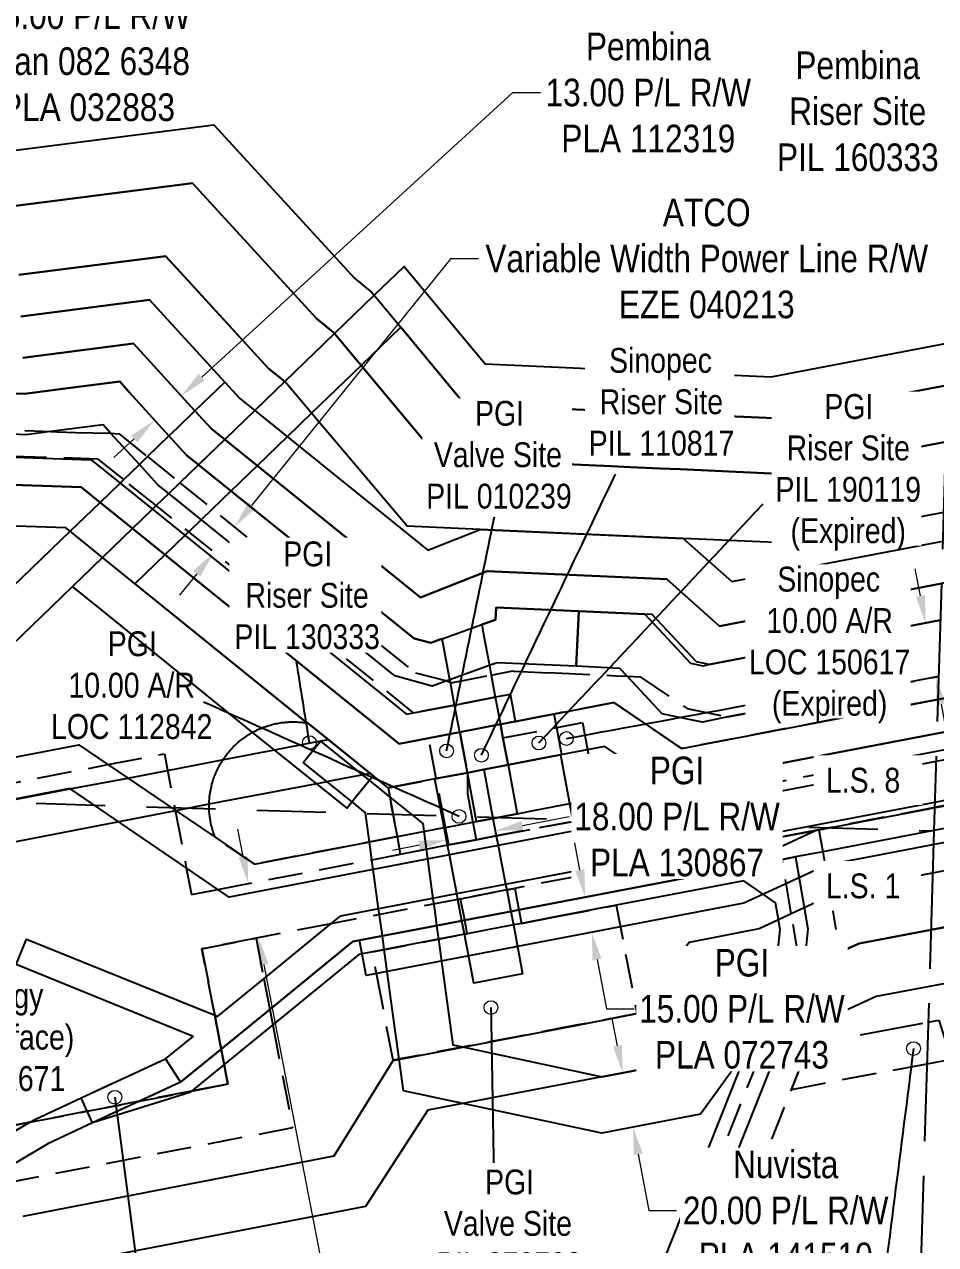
# Model space of a CAD drawing. Extents: x 363136 to 365518, y 6084975 to 6087152.
# Drawn here: x 363761.7 to 364091.8, y 6085333.8 to 6085775.9 of the extents above; entities that cross this region are included whole.
import ezdxf

# ---------------------------------------------------------------- set-up
doc = ezdxf.new("R2010")
doc.units = 0
doc.header["$LTSCALE"] = 5
for name, pattern in [('foc-ACCESSROAD', [3.75, 2.5, -1.25]), ('foc-FLOWLINE', [3.75, 2.5, -1.25]), ('foc-LSD', [8, 5, -3]), ('foc-UNSURVEYED', [12.5, 10, -2.5])]:
    doc.linetypes.add(name, pattern=pattern)
for name, color, linetype in [('C-AR', 13, 'foc-ACCESSROAD'), ('C-RW', 13, 'Continuous'), ('C-WS', 13, 'foc-ACCESSROAD'), ('F-AR', 190, 'foc-ACCESSROAD'), ('F-EZE', 190, 'foc-FLOWLINE'), ('F-RW', 190, 'Continuous'), ('F-WS', 190, 'foc-ACCESSROAD'), ('L-SECTION-LSD', 7, 'foc-LSD'), ('L-USEC', 7, 'foc-UNSURVEYED')]:
    doc.layers.add(name, color=color, linetype=linetype)
for name, color, linetype, lineweight in [('C-AR-T', 13, 'Continuous', 9), ('C-RW-T', 13, 'Continuous', 9), ('C-WS-T', 13, 'Continuous', 9), ('F-AR-T', 190, 'Continuous', 9), ('F-EZE-T', 190, 'Continuous', 9), ('F-RW-T', 190, 'Continuous', 9), ('F-WS-T', 190, 'Continuous', 9)]:
    doc.layers.add(name, color=color, linetype=linetype, lineweight=lineweight)
doc.styles.add('100L', font='ARIALN.TTF', dxfattribs={"height": 11})
doc.styles.add('80', font='ARIALN.TTF', dxfattribs={"height": 10})
doc.styles.add('80CG', font='ARIALN.TTF', dxfattribs={"height": 10})
doc.dimstyles.new('Compass 5 000', dxfattribs={"dimscale": 5, "dimtxt": 9, "dimasz": 2, "dimexe": 0.2, "dimexo": 0.0625, "dimgap": 0.5, "dimtad": 0, "dimtih": 1, "dimtoh": 1, "dimzin": 0, "dimdsep": 46, "dimtxsty": '80CG', "dimcen": 0.1, "dimse1": 1, "dimse2": 1, "dimclrd": 256, "dimclrt": 256, "dimaunit": 1, "dimadec": 4, "dimazin": 0, "dimtfac": 0.06, "dimtofl": 0, "dimtmove": 0, "dimatfit": 1, "dimfxl": 0.2, "dimtolj": 1, "dimtzin": 0, "dimlwd": -1, "dimarcsym": 0})

# ---------------------------------------------------------------- blocks, each defined once
blk = doc.blocks.new('*D418')
at = {"layer": 'F-RW-T', "transparency": 16777216}
for p, q in [((363942.13, 6085485.62), (363959.04, 6085488.85)), ((363904.81, 6085478.5), (363894.99, 6085476.62))]:
    blk.add_line(p, q, dxfattribs=at)
for points in [[(363941.82, 6085487.26), (363942.44, 6085483.99), (363932.31, 6085483.75)], [(363904.5, 6085480.13), (363905.12, 6085476.86), (363914.63, 6085480.37)]]:
    blk.add_solid(points, dxfattribs=at)
at = {"layer": 'F-RW-T', "transparency": 16777216, "insert": (363998.13, 6085488.85), "char_height": 10, "attachment_point": 5, "style": '80CG', "bg_fill": 3, "box_fill_scale": 1.1, "bg_fill_color": 256, "bg_fill_true_color": 13158600, "bg_fill_transparency": 0}
blk.add_mtext('\\A1;PGI\\P18.00 P/L R/W\\PPLA 130867', dxfattribs=at)
blk = doc.blocks.new('*D419')
at = {"layer": 'F-RW-T', "transparency": 16777216}
for p, q in [((363962.94, 6085469.51), (363961.06, 6085479.34)), ((363969.13, 6085437.11), (363972.55, 6085419.2)), ((363972.55, 6085419.2), (363982.55, 6085419.2))]:
    blk.add_line(p, q, dxfattribs=at)
for points in [[(363964.57, 6085469.83), (363961.3, 6085469.2), (363964.81, 6085459.69)], [(363970.77, 6085437.42), (363967.49, 6085436.79), (363967.25, 6085446.93)]]:
    blk.add_solid(points, dxfattribs=at)
at = {"layer": 'F-RW-T', "transparency": 16777216, "insert": (364021.64, 6085419.2), "char_height": 10, "attachment_point": 5, "style": '80CG', "bg_fill": 3, "box_fill_scale": 1.1, "bg_fill_color": 256, "bg_fill_true_color": 13158600, "bg_fill_transparency": 0}
blk.add_mtext('\\A1;PGI\\P15.00 P/L R/W\\PPLA 072743', dxfattribs=at)
blk = doc.blocks.new('*D423')
at = {"layer": 'F-RW-T', "transparency": 16777216}
for p, q in [((363840.9, 6085474.44), (363839.01, 6085484.26)), ((363848.46, 6085435.17), (363877.32, 6085285.36)), ((363877.32, 6085285.36), (363887.32, 6085285.36))]:
    blk.add_line(p, q, dxfattribs=at)
for points in [[(363842.54, 6085474.76), (363839.26, 6085474.13), (363842.79, 6085464.62)], [(363850.1, 6085435.49), (363846.83, 6085434.86), (363846.57, 6085444.99)]]:
    blk.add_solid(points, dxfattribs=at)
at = {"layer": 'F-RW-T', "transparency": 16777216, "insert": (363920.81, 6085285.36), "char_height": 10, "attachment_point": 5, "style": '80CG'}
blk.add_mtext('\\A1;I3 Energy\\P20.00 A/R\\PMSL 871671', dxfattribs=at)
blk = doc.blocks.new('*D424')
at = {"layer": 'F-EZE-T', "transparency": 16777216}
for p, q in [((363844.08, 6085601.58), (363916.25, 6085691.02)), ((363916.25, 6085691.02), (363926.25, 6085691.02)), ((363824.12, 6085576.85), (363817.84, 6085569.07))]:
    blk.add_line(p, q, dxfattribs=at)
for points in [[(363842.78, 6085602.63), (363845.37, 6085600.54), (363837.8, 6085593.8)], [(363822.82, 6085577.9), (363825.42, 6085575.8), (363830.4, 6085584.63)]]:
    blk.add_solid(points, dxfattribs=at)
at = {"layer": 'F-EZE-T', "transparency": 16777216, "insert": (364008.89, 6085691.02), "char_height": 10, "attachment_point": 5, "style": '80CG', "bg_fill": 3, "box_fill_scale": 1.1, "bg_fill_color": 256, "bg_fill_true_color": 13158600, "bg_fill_transparency": 0}
blk.add_mtext('\\A1;ATCO\\PVariable Width Power Line R/W\\PEZE 040213', dxfattribs=at)
blk = doc.blocks.new('*D427')
at = {"layer": 'C-RW-T', "transparency": 16777216}
for p, q in [((363651.22, 6085793.29), (363742.99, 6085827.97)), ((363742.99, 6085827.97), (363752.99, 6085827.97)), ((363618.48, 6085780.92), (363609.12, 6085777.38))]:
    blk.add_line(p, q, dxfattribs=at)
for points in [[(363650.63, 6085794.85), (363651.8, 6085791.73), (363641.86, 6085789.76)], [(363617.89, 6085782.48), (363619.07, 6085779.36), (363627.83, 6085784.45)]]:
    blk.add_solid(points, dxfattribs=at)
at = {"layer": 'C-RW-T', "transparency": 16777216, "insert": (363792.08, 6085827.97), "char_height": 10, "attachment_point": 5, "style": '80CG'}
blk.add_mtext('\\A1;Sinopec\\P15.00 P/L R/W\\PPLA 121728', dxfattribs=at)
blk = doc.blocks.new('*D428')
at = {"layer": 'F-RW-T', "transparency": 16777216}
for p, q in [((364125.06, 6085827.09), (364134.59, 6085830.1)), ((364079.3, 6085812.61), (364069.3, 6085812.61)), ((364088.84, 6085815.63), (364079.3, 6085812.61))]:
    blk.add_line(p, q, dxfattribs=at)
for points in [[(364124.55, 6085828.68), (364125.56, 6085825.5), (364115.52, 6085824.07)], [(364088.33, 6085817.22), (364089.34, 6085814.04), (364098.37, 6085818.64)]]:
    blk.add_solid(points, dxfattribs=at)
at = {"layer": 'F-RW-T', "transparency": 16777216, "insert": (364030.22, 6085812.61), "char_height": 10, "attachment_point": 5, "style": '80CG'}
blk.add_mtext('\\A1;Pembina\\P18.00 P/L R/W\\PPLA 150911', dxfattribs=at)
blk = doc.blocks.new('*D432')
at = {"layer": 'C-RW-T', "transparency": 16777216}
for p, q in [((363730.54, 6085620.02), (363735.63, 6085770.8)), ((363735.63, 6085770.8), (363745.63, 6085770.8)), ((363729.36, 6085585.05), (363729.02, 6085575.05))]:
    blk.add_line(p, q, dxfattribs=at)
for points in [[(363728.88, 6085620.07), (363732.21, 6085619.96), (363730.2, 6085610.02)], [(363727.7, 6085585.1), (363731.03, 6085584.99), (363729.7, 6085595.04)]]:
    blk.add_solid(points, dxfattribs=at)
at = {"layer": 'C-RW-T', "transparency": 16777216, "insert": (363784.72, 6085770.8), "char_height": 10, "attachment_point": 5, "style": '80CG'}
blk.add_mtext('\\A1;Sinopec\\P15.00 P/L R/W\\PPlan 082 6348\\PPLA 032883', dxfattribs=at)
blk = doc.blocks.new('*D433')
at = {"layer": 'C-RW-T', "transparency": 16777216}
for p, q in [((363825.92, 6085648.05), (363938.64, 6085751.13)), ((363938.64, 6085751.13), (363948.64, 6085751.13)), ((363801.5, 6085625.72), (363794.12, 6085618.97))]:
    blk.add_line(p, q, dxfattribs=at)
for points in [[(363824.8, 6085649.28), (363827.04, 6085646.82), (363818.54, 6085641.3)], [(363800.38, 6085626.94), (363802.62, 6085624.49), (363808.88, 6085632.46)]]:
    blk.add_solid(points, dxfattribs=at)
at = {"layer": 'C-RW-T', "transparency": 16777216, "insert": (363987.72, 6085751.13), "char_height": 10, "attachment_point": 5, "style": '80CG'}
blk.add_mtext('\\A1;Pembina\\P13.00 P/L R/W\\PPLA 112319', dxfattribs=at)
blk = doc.blocks.new('*D434')
at = {"layer": 'F-RW-T', "transparency": 16777216}
for p, q in [((363976.54, 6085405.86), (363974.67, 6085415.69)), ((363984.06, 6085366.55), (363987.95, 6085346.15)), ((363987.95, 6085346.15), (363997.95, 6085346.15))]:
    blk.add_line(p, q, dxfattribs=at)
for points in [[(363978.18, 6085406.18), (363974.91, 6085405.55), (363978.42, 6085396.04)], [(363985.69, 6085366.86), (363982.42, 6085366.23), (363982.18, 6085376.37)]]:
    blk.add_solid(points, dxfattribs=at)
at = {"layer": 'F-RW-T', "transparency": 16777216, "insert": (364037.49, 6085346.15), "char_height": 10, "attachment_point": 5, "style": '80CG', "bg_fill": 3, "box_fill_scale": 1.1, "bg_fill_color": 256, "bg_fill_true_color": 13158600, "bg_fill_transparency": 0}
blk.add_mtext('\\A1;Nuvista\\P20.00 P/L R/W\\PPLA 141510', dxfattribs=at)
blk = doc.blocks.new('*D438')
at = {"layer": 'F-RW-T', "transparency": 16777216}
for p, q in [((364086.28, 6085568.8), (364084.4, 6085578.62)), ((364093.79, 6085529.59), (364095.67, 6085519.77)), ((364095.67, 6085519.77), (364105.67, 6085519.77))]:
    blk.add_line(p, q, dxfattribs=at)
for points in [[(364087.92, 6085569.11), (364084.65, 6085568.48), (364088.16, 6085558.98)], [(364095.43, 6085529.91), (364092.15, 6085529.28), (364091.91, 6085539.41)]]:
    blk.add_solid(points, dxfattribs=at)
at = {"layer": 'F-RW-T', "transparency": 16777216, "insert": (364145.21, 6085519.77), "char_height": 10, "attachment_point": 5, "style": '80CG', "bg_fill": 3, "box_fill_scale": 1.1, "bg_fill_color": 256, "bg_fill_true_color": 13158600, "bg_fill_transparency": 0}
blk.add_mtext('\\A1;Nuvista\\P20.00 P/L R/W\\PPLA 110538\\P(Expired)', dxfattribs=at)

msp = doc.modelspace()

# ---------------------------------------------------------------- linework, layer by layer
at = {"layer": 'C-AR'}
for points in [[(363965.724, 6085513.109), (363969.103, 6085495.444), (363970.338, 6085488.983), (363960.523, 6085487.104), (363959.289, 6085493.563), (363955.914, 6085511.227), (363952.653, 6085510.602), (363947.609, 6085509.638), (363936.911, 6085507.595), (363935.052, 6085517.409), (363963.85, 6085522.91), (363965.724, 6085513.109)], [(363925.296, 6085480.515), (363915.485, 6085478.624), (363914.277, 6085484.966), (363910.915, 6085502.618), (363908.111, 6085517.335), (363919.406, 6085519.496), (363922.186, 6085504.775), (363922.154, 6085497.08), (363924.098, 6085486.835), (363925.296, 6085480.515)]]:
    msp.add_lwpolyline(points, close=True, dxfattribs=at)
at = {"layer": 'C-RW'}
for points in [[(363760.385, 6085670.1), (363807.051, 6085676.079), (363834.277, 6085646.307), (363839.764, 6085640.306), (363845.148, 6085635.963), (363907.811, 6085585.404), (363926.812, 6085592.903), (364000.393, 6085589.616), (364017.983, 6085574.026), (364094.378, 6085588.638), (364124.727, 6085594.443), (364169.722, 6085603.05), (364184.549, 6085605.887), (364192.537, 6085607.415), (364198.424, 6085608.541)], [(363761.087, 6085655.074), (363801.238, 6085660.219), (363823.482, 6085635.895), (363829.467, 6085629.351), (363834.273, 6085625.473), (363905.192, 6085568.253), (363929.339, 6085577.784), (363994.421, 6085574.876), (364013.557, 6085557.915), (364093.913, 6085573.285)], [(364198.02, 6085595.296), (364188.476, 6085593.471), (364178.567, 6085591.576), (364179.193, 6085589.598), (364174.277, 6085588.657), (364124.261, 6085579.09), (364093.913, 6085573.285), (364013.557, 6085557.915), (363994.421, 6085574.876), (363929.339, 6085577.784), (363905.192, 6085568.253), (363834.273, 6085625.474), (363829.467, 6085629.351), (363823.482, 6085635.895), (363801.238, 6085660.219), (363761.087, 6085655.074)], [(364093.51, 6085560.002), (364009.727, 6085543.95), (364005.201, 6085544.9), (363989.127, 6085562.106), (363986.407, 6085562.203), (363962.516, 6085563.294), (363932.563, 6085564.633), (363932.362, 6085560.165), (363927.419, 6085558.404), (363927.979, 6085554.884), (363930.123, 6085543.56), (363930.764, 6085540.133), (363932.28, 6085532.108), (363934.13, 6085522.32), (363919.406, 6085519.494), (363917.554, 6085529.294), (363916, 6085537.508), (363915.833, 6085538.399), (363913.331, 6085552.051), (363913.069, 6085553.324), (363912.205, 6085553.018), (363908.945, 6085551.866), (363902.918, 6085553.383), (363824.729, 6085616.268), (363820.39, 6085619.758), (363814.026, 6085626.774), (363799.686, 6085642.578), (363796.199, 6085646.471), (363772.748, 6085643.429), (363771.857, 6085643.333), (363761.695, 6085642.049), (363688.329, 6085644.555)], [(363685.007, 6085621.634), (363785.876, 6085618.142), (363796.33, 6085609.705), (363808.088, 6085600.217), (363900.102, 6085525.966), (363902.707, 6085526.462), (363917.554, 6085529.294), (363932.28, 6085532.108), (363934.13, 6085522.32), (363935.057, 6085517.409), (363936.911, 6085507.595), (363940.251, 6085489.912), (363931.452, 6085488.227), (363925.526, 6085487.094), (363922.186, 6085504.775), (363919.406, 6085519.494), (363908.111, 6085517.334), (363897.432, 6085515.292), (363800.845, 6085593.231), (363789.087, 6085602.719), (363782.212, 6085608.267), (363668.805, 6085612.096)], [(363668.805, 6085612.096), (363782.212, 6085608.267), (363789.087, 6085602.719), (363800.845, 6085593.231), (363897.432, 6085515.292), (363908.111, 6085517.334), (363919.406, 6085519.494), (363934.13, 6085522.32), (363939.632, 6085523.377), (363948.3, 6085525.037), (363953.346, 6085526.004), (363975.229, 6085530.196), (363999.796, 6085513.533), (364092.639, 6085531.304), (364122.988, 6085537.113), (364166.951, 6085545.527), (364181.778, 6085548.366), (364191.64, 6085550.254), (364196.675, 6085551.218)], [(364196.299, 6085538.896), (364195.296, 6085538.701), (364185.44, 6085536.808), (364170.602, 6085533.982), (364122.613, 6085524.764), (364092.266, 6085518.981), (363993.1, 6085499.968), (363971.96, 6085514.304), (363955.911, 6085511.229), (363952.653, 6085510.605), (363947.608, 6085509.64), (363936.911, 6085507.595), (363928.077, 6085505.903), (363922.186, 6085504.775), (363910.915, 6085502.618), (363910.403, 6085502.52), (363893.432, 6085499.272), (363864.243, 6085522.803), (363863.892, 6085523.02), (363789.965, 6085582.74), (363778.215, 6085592.234), (363776.704, 6085593.454), (363665.493, 6085597.211)], [(363723.637, 6085354.335), (363763.683, 6085378.132), (363765.453, 6085379.185), (363782.205, 6085387.036), (363812.857, 6085401.151), (363822.852, 6085409.25), (363758.646, 6085435.247), (363762.396, 6085444.51), (363830.629, 6085416.883), (363831.673, 6085416.461), (363848.429, 6085430.158), (363872.743, 6085450.034), (363876.314, 6085452.953), (363918.336, 6085460.976), (363936.012, 6085464.352), (364091.509, 6085494.046), (364121.857, 6085499.842), (364178.016, 6085510.565), (364192.844, 6085513.398), (364195.537, 6085513.912)], [(364195.225, 6085503.681), (364181.051, 6085500.976), (364121.548, 6085489.623), (364091.2, 6085483.833), (364050.898, 6085476.143), (364041.074, 6085474.269), (364036.168, 6085473.331), (363940.824, 6085455.107), (363937.884, 6085454.545), (363921.189, 6085451.355), (363920.209, 6085451.168), (363880.677, 6085443.613), (363850.571, 6085419.036), (363832.98, 6085404.676), (363818.206, 6085392.615), (363803.343, 6085385.772), (363786.412, 6085377.978), (363770.132, 6085370.339), (363754.743, 6085361.144)]]:
    msp.add_lwpolyline(points, dxfattribs=at)
at = {"layer": 'C-RW', "flags": 128}
msp.add_lwpolyline([(364195.072, 6085498.646), (364180.135, 6085495.787), (364052.281, 6085471.316), (364022.333, 6085457.454), (363885.508, 6085431.304), (363883.069, 6085444.07), (364018.324, 6085469.92), (364048.271, 6085483.781), (364177.692, 6085508.552), (364195.478, 6085511.956)], dxfattribs=at)
at = {"layer": 'C-RW'}
msp.add_lwpolyline([(363942.197, 6085431.961), (363924.521, 6085428.586), (363921.145, 6085446.263), (363920.209, 6085451.168), (363918.734, 6085458.892), (363918.336, 6085460.976), (363915.656, 6085475.009), (363914.984, 6085478.528), (363913.773, 6085484.87), (363910.403, 6085502.52), (363910.915, 6085502.618), (363922.186, 6085504.775), (363928.077, 6085505.903), (363931.45, 6085488.24), (363932.655, 6085481.931), (363933.33, 6085478.395), (363936.012, 6085464.352), (363936.404, 6085462.297), (363937.884, 6085454.545), (363938.821, 6085449.638), (363942.197, 6085431.961)], close=True, dxfattribs=at)
at = {"layer": 'C-WS'}
for points in [[(363729.638, 6085495.754), (363791.957, 6085507.693), (363812.382, 6085511.606), (363816.323, 6085491.144), (363820.339, 6085470.296), (363822.197, 6085460.656), (363831.808, 6085462.507), (363897.982, 6085475.255), (363914.984, 6085478.529), (363915.485, 6085478.625), (363925.296, 6085480.515), (363932.657, 6085481.914), (363960.523, 6085487.104), (363970.338, 6085488.983), (364092.07, 6085512.545), (364122.421, 6085518.419), (364172.459, 6085528.118), (364187.281, 6085530.977), (364196.11, 6085532.68)], [(364195.485, 6085512.202), (364193.353, 6085511.791), (364178.531, 6085508.937), (364121.802, 6085498.011), (364091.452, 6085492.165), (364049.548, 6085484.092), (364034.823, 6085481.255), (363939.343, 6085462.863), (363936.404, 6085462.297), (363919.714, 6085459.082), (363918.734, 6085458.893), (363872.743, 6085450.034), (363845.607, 6085444.808), (363825.978, 6085441.027), (363830.629, 6085416.883), (363832.98, 6085404.676), (363834.063, 6085399.054), (363835.431, 6085391.954), (363822.281, 6085389.42), (363803.343, 6085385.772), (363784.48, 6085382.139), (363763.683, 6085378.132), (363715.18, 6085368.79)]]:
    msp.add_lwpolyline(points, dxfattribs=at)
for points in [[(363863.892, 6085523.02), (363864.243, 6085522.803), (363893.432, 6085499.272), (363896.794, 6085481.638), (363845.027, 6085471.65), (363830.744, 6085481.377), (363830.541, 6085481.99), (363830.292, 6085482.677), (363830.122, 6085483.18), (363829.96, 6085483.686), (363829.807, 6085484.196), (363829.662, 6085484.708), (363829.528, 6085485.222), (363829.401, 6085485.738), (363829.231, 6085486.518), (363829.055, 6085487.432), (363828.946, 6085488.088), (363828.836, 6085488.878), (363828.722, 6085489.934), (363828.65, 6085490.863), (363828.609, 6085491.792), (363828.595, 6085492.856), (363828.613, 6085493.786), (363828.652, 6085494.583), (363828.7, 6085495.246), (363828.762, 6085495.907), (363828.856, 6085496.7), (363828.993, 6085497.62), (363829.183, 6085498.665), (363829.409, 6085499.706), (363829.635, 6085500.608), (363829.814, 6085501.248), (363829.968, 6085501.757), (363830.13, 6085502.264), (363830.301, 6085502.768), (363830.481, 6085503.268), (363830.669, 6085503.765), (363830.866, 6085504.259), (363831.073, 6085504.749), (363831.287, 6085505.236), (363831.51, 6085505.719), (363831.741, 6085506.198), (363831.98, 6085506.673), (363832.228, 6085507.143), (363832.483, 6085507.609), (363832.747, 6085508.071), (363833.02, 6085508.528), (363833.299, 6085508.98), (363833.587, 6085509.427), (363833.883, 6085509.869), (363834.186, 6085510.306), (363834.497, 6085510.738), (363834.815, 6085511.164), (363835.14, 6085511.584), (363835.473, 6085511.999), (363835.814, 6085512.408), (363836.161, 6085512.81), (363836.515, 6085513.207), (363836.876, 6085513.598), (363837.244, 6085513.982), (363837.618, 6085514.36), (363837.999, 6085514.73), (363838.387, 6085515.095), (363838.78, 6085515.452), (363839.18, 6085515.803), (363839.586, 6085516.146), (363839.998, 6085516.483), (363840.415, 6085516.811), (363840.839, 6085517.134), (363841.268, 6085517.448), (363841.702, 6085517.755), (363842.141, 6085518.055), (363842.586, 6085518.346), (363843.036, 6085518.629), (363843.491, 6085518.906), (363843.95, 6085519.173), (363844.414, 6085519.433), (363844.882, 6085519.685), (363845.355, 6085519.928), (363845.831, 6085520.164), (363846.313, 6085520.39), (363846.798, 6085520.609), (363847.286, 6085520.819), (363847.778, 6085521.02), (363848.274, 6085521.213), (363848.772, 6085521.397), (363849.275, 6085521.572), (363849.78, 6085521.739), (363850.288, 6085521.896), (363850.798, 6085522.046), (363851.311, 6085522.186), (363851.826, 6085522.316), (363852.344, 6085522.438), (363852.864, 6085522.551), (363853.385, 6085522.655), (363853.909, 6085522.75), (363854.434, 6085522.835), (363854.959, 6085522.912), (363855.355, 6085522.963), (363855.751, 6085523.009), (363856.28, 6085523.062), (363856.81, 6085523.106), (363857.208, 6085523.134), (363857.607, 6085523.155), (363858.005, 6085523.172), (363858.404, 6085523.184), (363858.935, 6085523.19), (363859.467, 6085523.188), (363859.866, 6085523.181), (363860.265, 6085523.167), (363860.795, 6085523.142), (363861.194, 6085523.117), (363861.592, 6085523.087), (363862.121, 6085523.038), (363862.518, 6085522.996), (363862.914, 6085522.949), (363863.44, 6085522.877), (363863.892, 6085523.02)], [(363936.911, 6085507.595), (363928.077, 6085505.903), (363922.186, 6085504.775), (363919.406, 6085519.494), (363934.129, 6085522.32), (363935.057, 6085517.409), (363936.911, 6085507.595)], [(363914.984, 6085478.529), (363897.982, 6085475.255), (363896.794, 6085481.638), (363893.432, 6085499.272), (363910.403, 6085502.52), (363910.915, 6085502.618), (363922.186, 6085504.775), (363928.077, 6085505.903), (363936.911, 6085507.595), (363947.608, 6085509.64), (363952.653, 6085510.605), (363955.911, 6085511.229), (363959.288, 6085493.562), (363960.523, 6085487.104), (363932.657, 6085481.914), (363925.296, 6085480.515), (363915.485, 6085478.625), (363914.984, 6085478.529)]]:
    msp.add_lwpolyline(points, close=True, dxfattribs=at)
at = {"layer": 'F-AR'}
for points in [[(363975.025, 6085268.644), (364040.036, 6085431.931), (364042.252, 6085437.498), (364039.5, 6085453.71), (364036.378, 6085472.095), (364036.168, 6085473.331), (364034.823, 6085481.255), (364049.548, 6085484.091), (364050.898, 6085476.143), (364053.599, 6085460.236), (364057.066, 6085439.814), (364057.738, 6085435.86), (363991.337, 6085269.083)], [(363715.18, 6085368.79), (363763.683, 6085378.132), (363784.48, 6085382.139), (363803.343, 6085385.772), (363822.281, 6085389.42), (363835.431, 6085391.954), (363834.063, 6085399.054), (363832.98, 6085404.676), (363830.629, 6085416.883), (363825.978, 6085441.027), (363845.607, 6085444.808), (363848.429, 6085430.158), (363850.571, 6085419.036), (363851.65, 6085413.434), (363858.841, 6085376.106), (363741.953, 6085353.59)]]:
    msp.add_lwpolyline(points, dxfattribs=at)
at = {"layer": 'F-EZE'}
for points in [[(363686.837, 6085631.288), (363771.268, 6085628.374), (363773.547, 6085628.295), (363780.224, 6085628.064), (363792.82, 6085627.734), (363795.985, 6085627.542), (363806.241, 6085619.265), (363817.999, 6085609.777), (363903.358, 6085540.896), (363914.759, 6085538.017), (363916, 6085537.508), (363916.932, 6085537.493), (363930.764, 6085540.133), (363938.583, 6085541.623), (363939.039, 6085541.579), (363949.024, 6085541.127), (363954.016, 6085540.903), (363975.97, 6085539.92), (363980.005, 6085539.74), (363984.764, 6085539.527), (364001.793, 6085528.025), (364016.524, 6085524.98), (364092.891, 6085539.602)], [(364196.675, 6085551.218), (364191.64, 6085550.254), (364181.778, 6085548.366), (364166.951, 6085545.527), (364122.988, 6085537.113), (364092.639, 6085531.304), (363999.796, 6085513.533), (363975.229, 6085530.196), (363953.346, 6085526.004), (363948.3, 6085525.037), (363939.632, 6085523.377), (363938.492, 6085529.411), (363937.787, 6085533.139), (363932.28, 6085532.108), (363917.554, 6085529.294), (363902.707, 6085526.462), (363809.431, 6085601.513), (363797.658, 6085610.986), (363788.453, 6085618.394), (363685.007, 6085621.634)]]:
    msp.add_lwpolyline(points, dxfattribs=at)
at = {"layer": 'F-RW'}
for points in [[(363757.577, 6085730.201), (363830.28, 6085739.516), (363881.272, 6085683.908), (363887.537, 6085678.775), (363888.409, 6085677.725), (363898.017, 6085666.16), (363921.267, 6085638.175), (363975.164, 6085635.767), (364000.125, 6085634.651), (364033.31, 6085633.169), (364096.086, 6085645.143), (364115.509, 6085648.847), (364126.433, 6085650.931), (364138.011, 6085653.139), (364157.911, 6085656.935), (364167.797, 6085658.82), (364184.9, 6085662.082), (364187.57, 6085662.592), (364195.774, 6085664.156), (364200.145, 6085664.99)], [(363758.512, 6085710.167), (363822.548, 6085718.372), (363867.502, 6085669.349), (363873.6, 6085664.351), (363874.023, 6085663.846), (363883.668, 6085652.312), (363911.869, 6085618.585), (363974.254, 6085615.798), (363981.13, 6085615.49), (363986.53, 6085615.249), (363991.93, 6085615.008), (363999.215, 6085614.682), (364034.756, 6085613.095), (364095.466, 6085624.675), (364103.778, 6085626.26), (364125.813, 6085630.463), (364126.279, 6085630.551), (364163.983, 6085637.743), (364173.869, 6085639.628), (364190.971, 6085642.891), (364193.642, 6085643.4), (364199.521, 6085644.522)], [(364199.521, 6085644.522), (364193.642, 6085643.4), (364190.971, 6085642.891), (364173.869, 6085639.628), (364163.983, 6085637.743), (364126.279, 6085630.551), (364125.812, 6085630.463), (364103.778, 6085626.26), (364095.466, 6085624.675), (364034.756, 6085613.095), (363999.215, 6085614.682), (363991.93, 6085615.008), (363986.53, 6085615.249), (363981.13, 6085615.49), (363974.254, 6085615.798), (363911.869, 6085618.585), (363883.668, 6085652.312), (363874.023, 6085663.846), (363873.6, 6085664.351), (363867.502, 6085669.349), (363822.548, 6085718.372), (363758.512, 6085710.167)], [(363759.684, 6085685.124), (363812.863, 6085691.938), (363850.062, 6085651.262), (363856.023, 6085646.452), (363845.148, 6085635.963), (363834.273, 6085625.474), (363828.874, 6085620.266), (363824.729, 6085616.268), (363817.999, 6085609.777), (363813.995, 6085605.916), (363809.431, 6085601.514), (363808.088, 6085600.218), (363800.845, 6085593.232), (363789.965, 6085582.739), (363716.496, 6085511.878)], [(364198.739, 6085618.887), (364198.621, 6085618.864), (364181.519, 6085615.595), (364171.572, 6085613.754), (364125.037, 6085604.878), (364120.007, 6085603.919), (364102.212, 6085600.525), (364094.69, 6085599.09), (364036.56, 6085588.002), (364000.388, 6085589.618), (363980.52, 6085590.505), (363975.12, 6085590.747), (363969.72, 6085590.988), (363926.808, 6085592.905), (363900.415, 6085594.085), (363865.73, 6085635), (363856.014, 6085646.459), (363850.059, 6085651.263), (363812.86, 6085691.939), (363759.681, 6085685.126)], [(363708.598, 6085525.091), (363778.215, 6085592.234), (363789.087, 6085602.72), (363796.33, 6085609.707), (363797.658, 6085610.988), (363803.324, 6085616.453), (363806.241, 6085619.265), (363814.029, 6085626.777), (363817.115, 6085629.755), (363823.482, 6085635.895), (363834.277, 6085646.307), (363807.051, 6085676.079), (363760.385, 6085670.1)], [(363688.329, 6085644.555), (363761.695, 6085642.049), (363771.857, 6085643.341), (363772.747, 6085643.446), (363796.199, 6085646.471), (363799.69, 6085642.588), (363814.029, 6085626.777), (363820.39, 6085619.758), (363824.729, 6085616.268), (363902.92, 6085553.385), (363908.945, 6085551.866), (363912.205, 6085553.019), (363913.068, 6085553.326), (363927.418, 6085558.409), (363932.362, 6085560.165), (363932.563, 6085564.633), (363962.516, 6085563.294), (363962.174, 6085555.678), (363961.619, 6085543.323), (363932.913, 6085544.615), (363930.121, 6085543.58), (363915.834, 6085538.396), (363914.76, 6085538.011), (363909.397, 6085536.064), (363908.871, 6085536.237), (363895.835, 6085539.808), (363813.995, 6085605.916), (363810.079, 6085609.08), (363803.324, 6085616.453), (363792.839, 6085627.783), (363790.192, 6085630.785), (363771.268, 6085628.374), (363762.219, 6085627.221), (363679.489, 6085631.337)], [(364195.989, 6085528.708), (364188.456, 6085527.265), (364173.629, 6085524.426), (364122.305, 6085514.594), (364091.956, 6085508.781), (363933.33, 6085478.395), (363915.656, 6085475.009), (363835.893, 6085459.732), (363831.808, 6085462.507), (363820.339, 6085470.296), (363778.083, 6085498.997), (363696.006, 6085483.273), (363692.786, 6085488.642), (363691.756, 6085490.39), (363684.792, 6085502.129), (363631.672, 6085591.664), (363623.985, 6085604.532), (363622.652, 6085606.763), (363609.238, 6085607.234), (363289.539, 6085618.444), (363258.675, 6085619.526)], [(364092.891, 6085539.602), (364016.524, 6085524.98), (364007.317, 6085523.085), (363997.865, 6085525.065), (363992.699, 6085526.148), (363986.526, 6085532.758), (363980.005, 6085539.74), (363977.364, 6085542.568), (363961.619, 6085543.323), (363962.174, 6085555.678), (363962.516, 6085563.294), (363986.407, 6085562.203), (364002.992, 6085544.414), (364007.508, 6085543.467), (364009.727, 6085543.95), (364093.51, 6085560.002)], [(363721.586, 6085503.402), (363781.38, 6085514.876), (363791.957, 6085507.693), (363816.323, 6085491.144), (363830.744, 6085481.377), (363845.027, 6085471.65), (363896.794, 6085481.638), (363913.774, 6085484.867), (363914.278, 6085484.963), (363924.099, 6085486.83), (363925.526, 6085487.094), (363931.452, 6085488.227), (363940.251, 6085489.912), (363946.777, 6085491.163), (363959.288, 6085493.562), (363975.635, 6085496.697), (363993.1, 6085499.968), (364092.266, 6085518.981), (364122.613, 6085524.764), (364170.602, 6085533.982), (364185.44, 6085536.808), (364195.296, 6085538.701), (364196.299, 6085538.896)], [(363711.125, 6085486.01), (363778.087, 6085498.887), (363799.117, 6085502.828), (363813.536, 6085505.607), (363833.321, 6085509.464), (363852.233, 6085513.064), (363866.49, 6085515.812), (363871.686, 6085516.809), (363886.96, 6085504.487), (363874.107, 6085502.012), (363867.611, 6085500.761), (363828.505, 6085493.324), (363816.478, 6085490.978), (363795.845, 6085486.93), (363696.124, 6085467.714)], [(364119.886, 6085432.987), (364089.543, 6085427.331), (364070.298, 6085423.744), (364050.31, 6085414.515), (364040.173, 6085409.835), (364036.401, 6085409.114), (364031.663, 6085408.209), (364025.547, 6085407.041), (364023.933, 6085404.827), (364006.593, 6085381.033), (363970.903, 6085374.214), (363920.463, 6085384.972), (363899.042, 6085389.54), (363897.469, 6085401.038), (363894.486, 6085422.852), (363892.043, 6085440.705), (363891.366, 6085445.655), (363890.671, 6085450.734), (363890.022, 6085455.486), (363888.441, 6085467.043), (363887.958, 6085470.571), (363887.078, 6085477.009), (363885.269, 6085490.229), (363881.702, 6085493.108), (363862.725, 6085508.421), (363869.003, 6085516.197), (363887.983, 6085500.885), (363893.407, 6085496.51), (363905.976, 6085486.362), (363906.741, 6085480.776), (363907.619, 6085474.358), (363908.105, 6085470.809), (363909.703, 6085459.123), (363910.333, 6085454.522), (363911.032, 6085449.414), (363911.71, 6085444.461), (363914.152, 6085426.613), (363916.951, 6085406.158), (363920.414, 6085405.42), (363970.993, 6085394.622), (363995.083, 6085399.227), (364014.043, 6085425.241), (364033.463, 6085428.999), (364034.016, 6085429.143), (364041.334, 6085432.499), (364044.004, 6085433.73), (364056.624, 6085439.498), (364064.14, 6085442.917), (364090.165, 6085447.84), (364120.51, 6085453.581)], [(363761.253, 6085344.07), (363873.895, 6085365.96), (363895.236, 6085400.543), (363899.754, 6085401.407), (363941.872, 6085409.475), (363961.473, 6085413.238), (363983.622, 6085417.49), (364002.533, 6085443.433), (364006.975, 6085444.286), (364027.852, 6085448.318), (364034.831, 6085451.549), (364039.5, 6085453.71), (364044.191, 6085455.882), (364053.599, 6085460.236), (364057.843, 6085462.201), (364090.734, 6085468.477), (364121.082, 6085474.268), (364160.891, 6085481.863), (364180.298, 6085485.566), (364185.607, 6085486.579), (364194.757, 6085488.325)], [(363969.676, 6085268.439), (364023.818, 6085404.667), (364033.465, 6085428.968), (364035.456, 6085447.862), (364034.831, 6085451.549), (364033.809, 6085457.586), (364022.301, 6085465.579), (363976.123, 6085456.761), (363954.018, 6085452.54), (363941.762, 6085450.199), (363938.821, 6085449.638), (363934.384, 6085448.79), (363922.126, 6085446.45), (363921.145, 6085446.263), (363887.765, 6085439.889), (363882.856, 6085438.952), (363851.65, 6085413.434), (363847.252, 6085409.839), (363834.063, 6085399.054), (363822.281, 6085389.42), (363821.644, 6085388.899), (363786.412, 6085377.978), (363784.48, 6085382.139), (363782.205, 6085387.036), (363812.857, 6085401.151), (363818.206, 6085392.615), (363832.98, 6085404.676), (363850.571, 6085419.036), (363880.677, 6085443.613), (363920.209, 6085451.168), (363921.189, 6085451.355), (363937.884, 6085454.545), (363940.824, 6085455.107), (364036.168, 6085473.331), (364041.074, 6085474.269), (364041.074, 6085474.269), (364044.191, 6085455.882), (364045.496, 6085448.189), (364044.007, 6085433.755), (364043.238, 6085426.296), (364036.403, 6085409.115), (363980.564, 6085268.747)], [(364194.132, 6085467.855), (364191.681, 6085467.388), (364166.965, 6085462.667), (364120.459, 6085453.737), (364090.11, 6085447.906), (364064.141, 6085442.918), (364057.074, 6085439.754), (364044.008, 6085433.76), (364040.036, 6085431.929), (364034.017, 6085429.144), (364033.468, 6085428.992), (364014.044, 6085425.248), (363995.083, 6085399.232), (363965.237, 6085393.529), (363945.616, 6085389.781), (363907.838, 6085382.558), (363885.248, 6085347.6), (363721.271, 6085316.012)]]:
    msp.add_lwpolyline(points, dxfattribs=at)
at = {"layer": 'F-WS'}
for points in [[(363940.824, 6085455.107), (363941.762, 6085450.199), (363954.018, 6085452.54), (363976.123, 6085456.761), (363979.499, 6085439.084), (363983.622, 6085417.49), (363961.471, 6085413.255), (363941.867, 6085409.505), (363899.752, 6085401.449), (363895.252, 6085400.589), (363891.14, 6085422.213), (363887.765, 6085439.889), (363921.145, 6085446.263), (363922.126, 6085446.45), (363921.189, 6085451.355), (363919.714, 6085459.082), (363936.404, 6085462.297), (363939.343, 6085462.863), (363940.824, 6085455.107)], [(363803.343, 6085385.772), (363786.412, 6085377.978), (363784.48, 6085382.139), (363782.205, 6085387.036), (363812.857, 6085401.151), (363818.206, 6085392.615), (363803.343, 6085385.772)]]:
    msp.add_lwpolyline(points, close=True, dxfattribs=at)
at = {"layer": 'L-SECTION-LSD', "flags": 128}
msp.add_lwpolyline([(363286.183, 6085508.405), (364091.196, 6085483.702)], dxfattribs=at)
at = {"layer": 'L-USEC'}
for p, q in [((364103.384, 6085885.598), (364091.196, 6085483.702)), ((364091.196, 6085483.702), (364079.009, 6085081.805))]:
    msp.add_line(p, q, dxfattribs=at)

# ---------------------------------------------------------------- texts
at = {"layer": 'C-RW-T', "insert": (363695.582, 6085428.468), "char_height": 8.99751, "attachment_point": 1, "style": '80'}
msp.add_mtext_dynamic_manual_height_columns('\\pi28.849;I3 Energy\\P\\pi18.299;1-22 (Surface)\\P\\pi22.485;MSL 871671', width=100.74698, gutter_width=45.013, heights=[0], dxfattribs=at)
at = {"layer": 'F-AR-T', "insert": (363751.052, 6085555.99), "char_height": 8.99751, "attachment_point": 1, "style": '80'}
msp.add_mtext_dynamic_manual_height_columns('\\pi40.84;PGI\\P\\pi26.574;10.00 A/R\\P\\pi20.286;LOC 112842', width=97.74233, gutter_width=45.013, heights=[0], dxfattribs=at)
at = {"layer": 'F-WS-T', "insert": (363887.743, 6085361.009), "char_height": 8.99751, "attachment_point": 1, "style": '80'}
msp.add_mtext_dynamic_manual_height_columns('\\pi40.84;PGI\\P\\pi25.914;Valve Site\\P\\pi23.174;PIL 070792', width=97.74233, gutter_width=45.013, heights=[0], dxfattribs=at)

# ---------------------------------------------------------------- dimensions: what is measured, and where the dimension line sits
at = {"layer": 'C-RW-T'}
for base, p1, p2, angle, text, picture, middle in [((363641.861, 6085789.756), (363650.901, 6085723.402), (363664.932, 6085728.704), 20.70114, 'Sinopec\\P15.00 P/L R/W\\PPLA 121728', '*D427', (363792.081, 6085827.974)), ((363730.204, 6085610.023), (363723.413, 6085595.254), (363723.919, 6085610.235), 88.06644, 'Sinopec\\P15.00 P/L R/W\\PPlan 082 6348\\PPLA 032883', '*D432', (363784.718, 6085770.797))]:
    dim = msp.add_linear_dim(base=base, p1=p1, p2=p2, angle=angle, text=text, dimstyle='Compass 5 000', dxfattribs=at)
    dim.commit()
    dim.dimension.update_dxf_attribs({"geometry": picture, "text_midpoint": middle, "dimtype": 161})
at = {"layer": 'F-RW-T'}
dim = msp.add_aligned_dim(p1=(364113.539, 6085830.341), p2=(364096.386, 6085824.914), distance=6.577, text='Pembina\\P18.00 P/L R/W\\PPLA 150911', dimstyle='Compass 5 000', dxfattribs=at)
dim.commit()
dim.dimension.update_dxf_attribs({"geometry": '*D428', "text_midpoint": (364030.215, 6085812.611)})

# ---------------------------------------------------------------- leaders
at = {"layer": 'C-AR-T', "path_type": 1}
for points, override in [([(363927.255, 6085511.084), (363975.857, 6085612.94)], {"dimasz": 1, "dimldrblk": 'DotBlank'}), ([(363864.944, 6085515.672), (363860.306, 6085544.772)], {"dimasz": 1, "dimldrblk": 'DotBlank'}), ([(363958.041, 6085517.146), (364026.555, 6085529.862)], {"dimasz": 1, "dimgap": 0.5, "dimtad": 0, "dimldrblk": 'DotBlank'})]:
    msp.add_leader(points, dimstyle='Compass 5 000', override=override, dxfattribs=at)
at = {"layer": 'F-AR-T', "path_type": 1}
msp.add_leader([(363919.137, 6085488.957), (363826.627, 6085530.353)], dimstyle='Compass 5 000', override={"dimasz": 1, "dimgap": 0.5, "dimtad": 0, "dimldrblk": 'DotBlank'}, dxfattribs=at)
at = {"layer": 'F-WS-T', "path_type": 1}
for points, override in [([(363930.708, 6085419.673), (363931.661, 6085363.402)], {"dimasz": 1, "dimgap": 0.5, "dimtad": 0, "dimldrblk": 'DotBlank'}), ([(363794.445, 6085387.19), (363804.146, 6085313.836)], {"dimasz": 1, "dimldrblk": 'DotBlank'})]:
    msp.add_leader(points, dimstyle='Compass 5 000', override=override, dxfattribs=at)

# ---------------------------------------------------------------- next in the draw order: texts
at = {"layer": 'L-SECTION-LSD', "char_height": 8.9975, "attachment_point": 1, "style": '100L', "bg_fill": 3, "box_fill_scale": 1.5, "bg_fill_color": 256, "bg_fill_transparency": 0}
for s, width, insert in [('L.S. 8', 30.40984, (364052.067, 6085506.549)), ('L.S. 1', 29.99978, (364052.067, 6085468.275))]:
    msp.add_mtext_dynamic_manual_height_columns(s, width=width, gutter_width=55.016, heights=[0], dxfattribs=dict(at, insert=insert))

# ---------------------------------------------------------------- next in the draw order: dimensions: what is measured, and where the dimension line sits
at = {"layer": 'F-RW-T'}
dim = msp.add_linear_dim(base=(363982.18, 6085376.368), p1=(363975.915, 6085395.564), p2=(363979.674, 6085375.89), angle=280.81682, text='Nuvista\\P20.00 P/L R/W\\PPLA 141510', dimstyle='Compass 5 000', override={"dimtfill": 1}, dxfattribs=at)
dim.commit()
dim.dimension.update_dxf_attribs({"geometry": '*D434', "text_midpoint": (364037.492, 6085346.155), "dimtype": 161})

# ---------------------------------------------------------------- next in the draw order: linework, layer by layer
at = {"layer": 'F-AR'}
msp.add_lwpolyline([(364051.261, 6085392.238), (364039.572, 6085389.915), (364042.581, 6085397.475), (364046.149, 6085406.434), (364074.915, 6085411.797), (364089.108, 6085414.443), (364093.028, 6085415.174), (364097.499, 6085400.873), (364088.647, 6085399.22), (364051.261, 6085392.238)], close=True, dxfattribs=at)
at = {"layer": 'F-RW'}
msp.add_lwpolyline([(364096.089, 6085645.141), (364033.312, 6085633.167), (364000.128, 6085634.649), (363975.167, 6085635.764), (363921.27, 6085638.173), (363898.02, 6085666.158), (363883.67, 6085652.31), (363865.733, 6085634.998), (363856.904, 6085626.477), (363846.033, 6085615.984), (363836.51, 6085606.794), (363829.764, 6085600.283), (363825.756, 6085596.415), (363821.215, 6085592.032), (363819.856, 6085590.721), (363812.616, 6085583.733), (363801.744, 6085573.226), (363863.902, 6085522.956), (363864.245, 6085522.769), (363864.621, 6085522.507), (363869.028, 6085518.956), (363888.007, 6085503.644), (363881.727, 6085495.867), (363878.589, 6085491.98), (363844.135, 6085519.546), (363790.86, 6085562.77), (363779.104, 6085572.263), (363789.965, 6085582.741), (363800.844, 6085593.234), (363808.086, 6085600.22), (363809.43, 6085601.516), (363813.994, 6085605.919), (363817.998, 6085609.781), (363824.728, 6085616.272), (363834.271, 6085625.475), (363845.145, 6085635.965), (363856.017, 6085646.457), (363874.026, 6085663.843), (363888.412, 6085677.722), (363899.23, 6085688.16), (363928.563, 6085652.852), (364032.225, 6085648.221), (364096.554, 6085660.491)], dxfattribs=at)

# ---------------------------------------------------------------- next in the draw order: leaders
at = {"layer": 'F-AR-T', "path_type": 1}
msp.add_leader([(364083.797, 6085404.816), (364070, 6085296.454)], dimstyle='Compass 5 000', override={"dimasz": 1, "dimldrblk": 'DotBlank'}, dxfattribs=at)

# ---------------------------------------------------------------- next in the draw order: texts
at = {"layer": 'C-AR-T', "char_height": 8.99751, "attachment_point": 1, "style": '80', "bg_fill": 3, "box_fill_scale": 1.1, "bg_fill_color": 256, "bg_fill_transparency": 0}
for s, width, insert in [('\\pi7.8317;Sinopec\\P\\pi4.4561;Riser Site\\P\\pi0.44834;PIL 110817', 52.34696, (363965.683, 6085658.653)), ('\\pi10.693;Sinopec\\P\\pi6.737;10.00 A/R\\P\\pi0.42154;LOC 150617\\P\\pi8.7531;(Expired)', 58.0687, (364023.755, 6085579.401))]:
    msp.add_mtext_dynamic_manual_height_columns(s, width=width, gutter_width=45.013, heights=[0], dxfattribs=dict(at, insert=insert))
at = {"layer": 'C-WS-T', "insert": (363837.31, 6085588.545), "char_height": 8.99751, "attachment_point": 1, "style": '80', "bg_fill": 3, "box_fill_scale": 1.15, "bg_fill_color": 256, "bg_fill_true_color": 256, "bg_fill_transparency": 0}
msp.add_mtext_dynamic_manual_height_columns('\\pi18.143;PGI\\P\\pi4.4561;Riser Site\\P\\pi0.44834;PIL 130333', width=52.34696, gutter_width=45.013, heights=[0], dxfattribs=at)

# ---------------------------------------------------------------- next in the draw order: dimensions: what is measured, and where the dimension line sits
at = {"layer": 'C-RW-T'}
dim = msp.add_linear_dim(base=(363818.541, 6085641.299), p1=(363806.856, 6085634.676), p2=(363816.517, 6085643.511), angle=42.4437, text='Pembina\\P13.00 P/L R/W\\PPLA 112319', dimstyle='Compass 5 000', dxfattribs=at)
dim.commit()
dim.dimension.update_dxf_attribs({"geometry": '*D433', "text_midpoint": (363987.721, 6085751.129), "dimtype": 161})
at = {"layer": 'F-RW-T'}
dim = msp.add_linear_dim(base=(363914.632, 6085480.372), p1=(363934.566, 6085471.922), p2=(363916.89, 6085468.547), angle=190.8102, text='PGI\\P18.00 P/L R/W\\PPLA 130867', dimstyle='Compass 5 000', override={"dimtfill": 1}, dxfattribs=at)
dim.commit()
dim.dimension.update_dxf_attribs({"geometry": '*D418', "text_midpoint": (363998.126, 6085488.851), "dimtype": 161})

# ---------------------------------------------------------------- next in the draw order: linework, layer by layer
at = {"layer": 'F-WS'}
msp.add_lwpolyline([(363947.594, 6085509.715), (363936.897, 6085507.668), (363935.041, 6085517.482), (363934.116, 6085522.392), (363938.092, 6085523.156), (363939.618, 6085523.45), (363944.144, 6085524.317), (363948.286, 6085525.111), (363950.197, 6085525.476), (363953.437, 6085526.097), (363954.455, 6085521.193), (363956.236, 6085511.367), (363955.898, 6085511.304), (363952.639, 6085510.68), (363947.594, 6085509.715)], close=True, dxfattribs=at)

# ---------------------------------------------------------------- next in the draw order: dimensions: what is measured, and where the dimension line sits
at = {"layer": 'F-EZE-T'}
dim = msp.add_linear_dim(base=(363837.798, 6085593.8), p1=(363827.251, 6085587.175), p2=(363834.648, 6085596.342), angle=51.09815, text='ATCO\\PVariable Width Power Line R/W\\PEZE 040213', dimstyle='Compass 5 000', override={"dimtfill": 1}, dxfattribs=at)
dim.commit()
dim.dimension.update_dxf_attribs({"geometry": '*D424', "text_midpoint": (364008.888, 6085691.018), "dimtype": 161})
at = {"layer": 'F-RW-T'}
dim = msp.add_linear_dim(base=(363846.573, 6085444.994), p1=(363857.079, 6085467.375), p2=(363860.86, 6085447.745), angle=280.90162, text='I3 Energy\\P20.00 A/R\\PMSL 871671', dimstyle='Compass 5 000', dxfattribs=at)
dim.commit()
dim.dimension.update_dxf_attribs({"geometry": '*D423', "text_midpoint": (363920.814, 6085285.362), "dimtype": 161})
dim = msp.add_linear_dim(base=(363967.252, 6085446.927), p1=(363974.15, 6085461.477), p2=(363976.589, 6085448.712), angle=280.8199, text='PGI\\P15.00 P/L R/W\\PPLA 072743', dimstyle='Compass 5 000', override={"dimtfill": 1}, dxfattribs=at)
dim.commit()
dim.dimension.update_dxf_attribs({"geometry": '*D419', "text_midpoint": (364021.637, 6085419.203), "dimtype": 161})

# ---------------------------------------------------------------- next in the draw order: texts
at = {"layer": 'C-AR-T', "insert": (364033.357, 6085641.935), "char_height": 8.99751, "attachment_point": 1, "style": '80', "bg_fill": 3, "box_fill_scale": 1.1, "bg_fill_color": 256, "bg_fill_transparency": 0}
msp.add_mtext_dynamic_manual_height_columns('\\pi18.143;PGI\\P\\pi4.4561;Riser Site\\P\\pi0.43607;PIL 190119\\P\\pi5.8923;(Expired)', width=52.34696, gutter_width=45.013, heights=[0], dxfattribs=at)
at = {"layer": 'F-RW-T', "insert": (364033.741, 6085766.045), "char_height": 9.99714, "attachment_point": 1, "style": '80', "bg_fill": 3, "box_fill_scale": 1.1, "bg_fill_color": 256, "bg_fill_transparency": 0}
msp.add_mtext_dynamic_manual_height_columns('\\pi7.2555;Pembina\\P\\pi5.0324;Riser Site\\P\\pi0.57938;PIL 160333', width=58.3252, gutter_width=45.013, heights=[0], dxfattribs=at)

# ---------------------------------------------------------------- next in the draw order: dimensions: what is measured, and where the dimension line sits
at = {"layer": 'F-RW-T'}
dim = msp.add_aligned_dim(p1=(364075.228, 6085556.5), p2=(364078.974, 6085536.937), distance=13.17, text='Nuvista\\P20.00 P/L R/W\\PPLA 110538\\P(Expired)', dimstyle='Compass 5 000', override={"dimtfill": 1}, dxfattribs=at)
dim.commit()
dim.dimension.update_dxf_attribs({"geometry": '*D438', "text_midpoint": (364145.209, 6085519.77)})

# ---------------------------------------------------------------- next in the draw order: leaders
at = {"layer": 'F-WS-T', "path_type": 1}
msp.add_leader([(363914.645, 6085512.659), (363931.98, 6085597.454)], dimstyle='Compass 5 000', override={"dimasz": 1, "dimgap": 0.5, "dimtad": 0, "dimldrblk": 'DotBlank'}, dxfattribs=at)

# ---------------------------------------------------------------- next in the draw order: texts
at = {"layer": 'F-WS-T', "insert": (363906.791, 6085639.467), "char_height": 8.99751, "attachment_point": 1, "style": '80', "bg_fill": 3, "box_fill_scale": 1.1, "bg_fill_color": 256, "bg_fill_transparency": 0}
msp.add_mtext_dynamic_manual_height_columns('\\pi18.155;PGI\\P\\pi3.2286;Valve Site\\P\\pi0.44835;PIL 010239', width=52.37152, gutter_width=45.013, heights=[0], dxfattribs=at)

# ---------------------------------------------------------------- next in the draw order: leaders
at = {"layer": 'C-AR-T', "path_type": 1}
msp.add_leader([(363948.086, 6085515.54), (364029.356, 6085602.173)], dimstyle='Compass 5 000', override={"dimasz": 1, "dimldrblk": 'DotBlank'}, dxfattribs=at)

doc.saveas('drawing.dxf')
